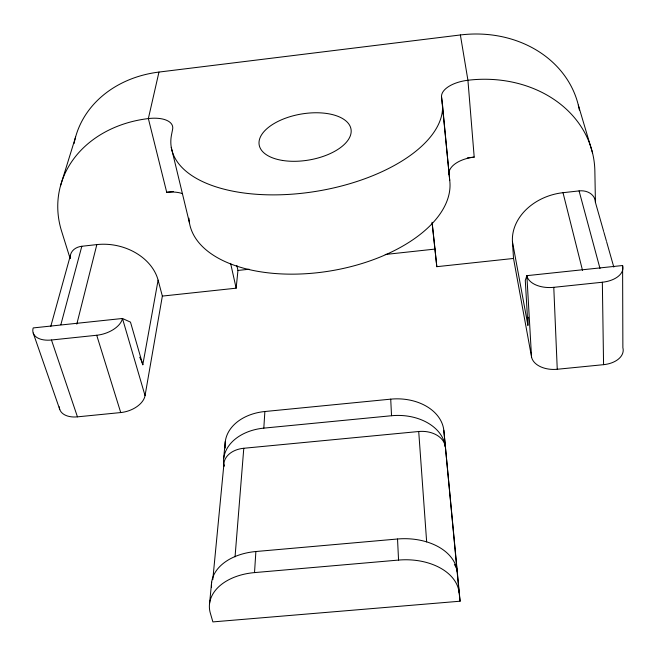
<?xml version="1.0" encoding="UTF-8"?>
<svg xmlns="http://www.w3.org/2000/svg" width="656" height="656" viewBox="0 0 656 656"><rect width="100%" height="100%" fill="white"/><g stroke="black" fill="none" stroke-linecap="round" stroke-linejoin="round"><path stroke-width="0.98" d="M225.287 448.032A47.626 34.645 2.8 0 1 264.876 411.517L390.722 399.151A48.085 35.219 -2.3 0 1 443.825 430.262L460.102 601.208L212.888 621.904L210.355 613.212A54.317 35.49 2.5 0 1 254.52 572.598L255.881 551.524L397.528 539.002A54.022 36.096 -1.8 0 1 457.06 571.073A27.085 18.089 -2.7 0 0 454.378 564.57M263.81 428.13L391.525 415.732A48.79 35.358 -2.2 0 1 445.391 446.99A24.452 17.72 -3.2 0 0 418.717 431.509L243.786 448.269A24.124 17.318 3.6 0 0 223.967 466.342A48.314 34.776 2.7 0 1 263.81 428.13L264.876 411.517M235.045 556.862L243.786 448.269M212.79 579.683L223.86 464.735M209.592 603.34L211.642 582.216M223.671 458.232L225.295 441.488M59.294 406.81A22.296 13.628 -18.7 0 0 77.457 416.847L120.737 412.558A22.238 13.792 -17.5 0 0 145.05 395.617L162.352 296.086L236.152 288.181L237.948 270.444L236.857 265.475M139.703 357.249A55.252 41.049 11.1 0 1 142.803 364.752L158.104 280.145A50.897 39.754 12.3 0 0 96.842 244.598L81.82 246.271A15.547 12.243 14.1 0 0 70.249 258.079M579.371 110.036A112.061 96.071 -11.8 0 0 460.381 34.965L158.965 72.07L148.363 118.572A115.858 95.071 10.9 0 0 61.574 231.117L70.143 258.546M76.793 324.146L96.842 244.598M60.844 324.72L81.82 246.271M50.717 326.598L70.331 255.684M60.532 185.714L75.555 137.137M460.381 34.965L467.925 80.253A28.88 13.989 -6 0 0 441.57 97.236L442.3 102.812A137.342 67.486 -9.6 0 1 304.22 193.02A137.342 67.486 -9.6 0 1 171.503 134.915L172.626 129.224A28.142 13.407 -13.1 0 0 148.363 118.572L166.722 192.315L173.332 191.56M467.31 157.899L474.198 157.112L467.925 80.253A118.523 99.089 -10.6 0 1 594.861 171.068L595.427 202.409L603.7 231.535M512.451 241.761L527.908 325.31L525.292 280.456L526.866 275.659L622.601 265.524L622.872 347.737A23.19 14.621 -0.1 0 1 603.569 364.67L557.256 369.262A22.96 14.629 -1.7 0 1 531.532 356.889L513.525 258.456L512.451 241.761A52.849 42.148 -13.6 0 1 563.004 192.692L579.076 190.904A16.187 13.046 -15.5 0 1 595.427 202.409M237.948 270.444L249.124 269.231M385.228 254.479L435.002 249.083L432.279 223.827M432.025 222.253L436.806 266.68L513.525 258.456M145.05 395.617L122.467 318.48L33.194 327.926A23.337 13.177 -17.7 0 0 51.471 340.005L96.719 335.257A23.28 13.341 -16.6 0 0 122.467 318.48L130.487 322.129L142.803 364.752M531.532 356.889L526.866 275.659A24.067 14.186 -2.7 0 0 553.779 287.328L602.347 282.236A24.305 14.186 -1.3 0 0 622.601 265.524M254.52 572.598L398.561 560.076A54.915 36.162 -1.8 0 1 459.052 592.237L460.102 601.208M33.21 333.035L59.753 409.434M51.471 340.005L77.457 416.847M96.719 335.257L120.737 412.558M578.321 105.108L592.524 152.897M603.938 232.38L606.341 240.818M606.579 241.67L613.803 267.074M579.076 190.904L600.01 268.534M158.104 280.145L162.352 296.086M563.004 192.692L582.52 270.379M171.265 147.338L189.453 222.876M230.617 263.368L236.152 288.181M441.57 97.236L449.729 180.408A131.872 70.979 -9.6 0 1 325.638 271.674A131.872 70.979 -9.6 0 1 188.936 218.186M435.002 249.083L436.806 266.68M442.3 102.812L449.729 180.408M443.825 430.262L459.052 592.237M418.717 431.509L426.654 541.913M390.722 399.151L391.525 415.732M397.528 539.002L398.561 560.076M553.779 287.328L557.256 369.262M602.347 282.236L603.569 364.67M211.503 587.259A53.448 35.44 2.5 0 1 255.881 551.524M74.079 143.541A109.65 92.406 11.9 0 1 158.965 72.07M448.983 174.545A27.732 14.711 -5.5 0 1 474.198 157.112M527.908 325.31A57.523 43.763 -12 0 1 528.392 317.225M166.722 192.315A27.044 14.129 -13.4 0 1 182.54 193.659M282.383 160.425A46.601 23.313 -9.7 0 0 351.181 130.962A46.601 23.313 -9.7 0 0 281.686 119.712A46.601 23.313 -9.7 0 0 282.383 160.425"/></g></svg>
